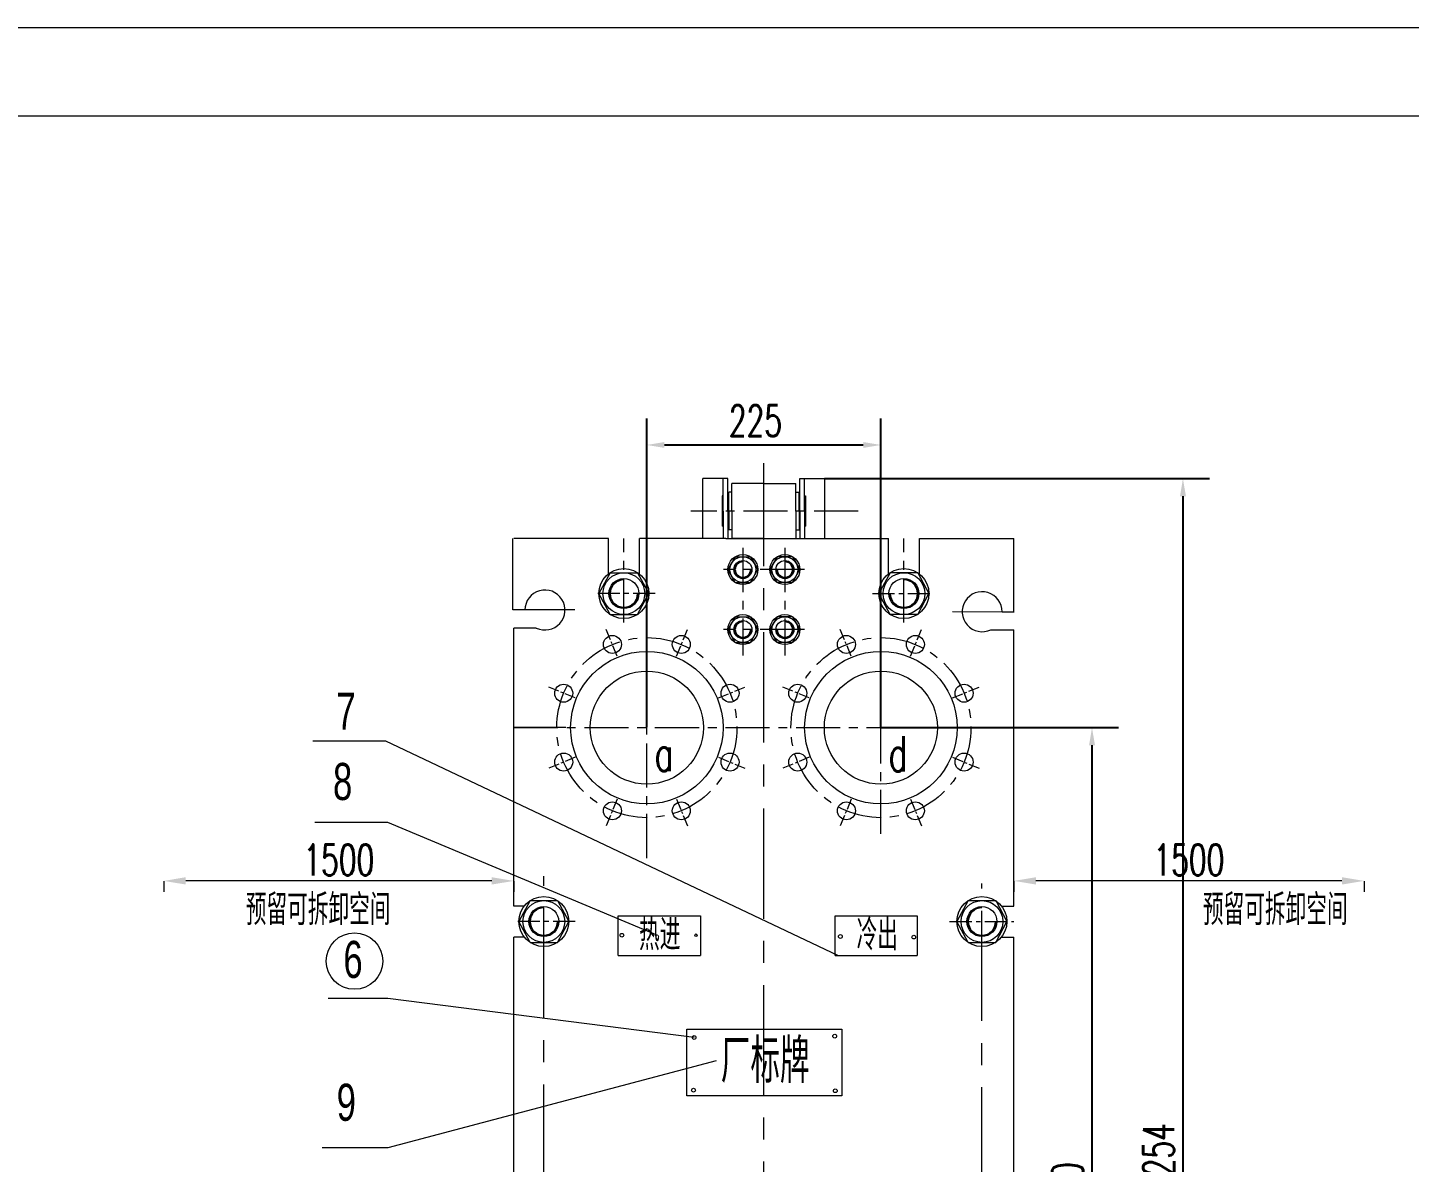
# Model space of a CAD drawing. Header units: millimetres. Extents: x 2882 to 3476, y 1065 to 1485.
# Drawn here: x 3105 to 3261.6, y 1356 to 1484.6 of the extents above; entities that cross this region are included whole.
import ezdxf

# ---------------------------------------------------------------- set-up
doc = ezdxf.new("R2010")
doc.units = ezdxf.units.MM
doc.linetypes.add('CENTERX2', pattern=[4, 2.5, -0.5, 0.5, -0.5])
doc.layers.get('DEFPOINTS').update_dxf_attribs({"lineweight": 18})
for name, color, linetype, lineweight, true_color in [('1', 1, 'Continuous', 18, 0xff0000), ('2', 2, 'Continuous', 18, 0xffff00), ('3', 3, 'CENTERX2', 18, 0x00ff00), ('3尺寸线', 2, 'Continuous', 18, 0xffff00)]:
    doc.layers.add(name, color=color, linetype=linetype, lineweight=lineweight, true_color=true_color)
doc.styles.add('HZ', font='txt.shx', dxfattribs={"width": 0.67, "bigfont": 'hztxt.shx'})
doc.styles.get("Standard").update_dxf_attribs({"font": 'arial.ttf'})
doc.dimstyles.new('ISO-25', dxfattribs={"dimtxt": 2.5, "dimasz": 2.5, "dimexe": 1.25, "dimexo": 0.625, "dimtad": 1, "dimtxsty": 'Standard', "dimcen": 2.5, "dimadec": 0, "dimazin": 0, "dimtfac": 1, "dimtmove": 0, "dimatfit": 3, "dimfxl": 0, "dimarcsym": 0})
doc.dimstyles.new('STANDARD$0', dxfattribs={"dimtxt": 3.5, "dimasz": 2.5, "dimexe": 1.25, "dimexo": 0.625, "dimtad": 1, "dimdec": 4, "dimdsep": 46, "dimtxsty": 'HZ', "dimcen": 2.5, "dimdle": 5, "dimadec": 0, "dimazin": 0, "dimtfac": 1, "dimtmove": 0, "dimatfit": 3, "dimfxl": 0, "dimtolj": 1, "dimlwd": -1, "dimlwe": -1, "dimarcsym": 0})

# ---------------------------------------------------------------- blocks, each defined once
blk = doc.blocks.new('*D54')
at = {"layer": '2', "color": 0, "lineweight": -2, "ltscale": 0.5, "transparency": 16777216}
for p, q in [((3175.19, 1405.35), (3175.19, 1440.33)), ((3201.73, 1405.35), (3201.73, 1440.33)), ((3177.19, 1437.33), (3199.73, 1437.33))]:
    blk.add_line(p, q, dxfattribs=at)
at = {"layer": '2', "color": 0, "ltscale": 0.5, "transparency": 16777216}
for points in [[(3177.19, 1437.66), (3177.19, 1437), (3175.19, 1437.33)], [(3199.73, 1437.66), (3199.73, 1437), (3201.73, 1437.33)]]:
    blk.add_solid(points, dxfattribs=at)
at = {"layer": 'DEFPOINTS', "color": 0, "ltscale": 0.5, "transparency": 16777216}
for p in [(3201.73, 1437.33), (3175.19, 1405.29), (3201.73, 1405.29)]:
    blk.add_point(p, dxfattribs=at)
at = {"layer": '2', "color": 0, "ltscale": 0.5, "transparency": 16777216, "insert": (3187.5, 1440.08), "char_height": 3.5, "attachment_point": 5, "style": 'HZ'}
blk.add_mtext('\\A1;225', dxfattribs=at)
blk = doc.blocks.new('*D42')
at = {"layer": '2', "color": 0, "lineweight": -2, "ltscale": 0.5, "transparency": 16777216}
for p, q in [((3195.33, 1433.52), (3238.97, 1433.52)), ((3235.97, 1431.52), (3235.97, 1284.47)), ((3216.87, 1282.47), (3238.97, 1282.47))]:
    blk.add_line(p, q, dxfattribs=at)
at = {"layer": '2', "color": 0, "ltscale": 0.5, "transparency": 16777216}
for points in [[(3235.64, 1431.52), (3236.31, 1431.52), (3235.97, 1433.52)], [(3235.64, 1284.47), (3236.31, 1284.47), (3235.97, 1282.47)]]:
    blk.add_solid(points, dxfattribs=at)
at = {"layer": 'DEFPOINTS', "color": 0, "ltscale": 0.5, "transparency": 16777216}
for p in [(3195.26, 1433.52), (3216.81, 1282.47), (3235.97, 1282.47)]:
    blk.add_point(p, dxfattribs=at)
at = {"layer": '2', "color": 0, "ltscale": 0.5, "transparency": 16777216, "insert": (3233.22, 1356.43), "char_height": 3.5, "attachment_point": 5, "rotation": 90, "style": 'HZ'}
blk.add_mtext('\\A1;1254', dxfattribs=at)
blk = doc.blocks.new('*D43')
at = {"layer": '2', "color": 0, "lineweight": -2, "ltscale": 0.5, "transparency": 16777216}
for p, q in [((3201.79, 1405.29), (3228.66, 1405.29)), ((3225.66, 1403.29), (3225.66, 1307.27)), ((3201.79, 1305.27), (3228.66, 1305.27))]:
    blk.add_line(p, q, dxfattribs=at)
at = {"layer": '2', "color": 0, "ltscale": 0.5, "transparency": 16777216}
for points in [[(3225.33, 1403.29), (3226, 1403.29), (3225.66, 1405.29)], [(3225.33, 1307.27), (3226, 1307.27), (3225.66, 1305.27)]]:
    blk.add_solid(points, dxfattribs=at)
at = {"layer": 'DEFPOINTS', "color": 0, "ltscale": 0.5, "transparency": 16777216}
for p in [(3201.73, 1405.29), (3201.73, 1305.27), (3225.66, 1305.27)]:
    blk.add_point(p, dxfattribs=at)
at = {"layer": '2', "color": 0, "ltscale": 0.5, "transparency": 16777216, "insert": (3222.91, 1353.01), "char_height": 3.5, "attachment_point": 5, "rotation": 90, "style": 'HZ'}
blk.add_mtext('\\A1;840', dxfattribs=at)
blk = doc.blocks.new('*D38')
at = {"layer": '2', "color": 0, "transparency": 16777216}
for p, q in [((3120.42, 1387.89), (3120.42, 1386.66)), ((3157.61, 1387.91), (3122.92, 1387.91)), ((3160.11, 1387.89), (3160.11, 1386.66))]:
    blk.add_line(p, q, dxfattribs=at)
for points in [[(3122.92, 1388.33), (3122.92, 1387.5), (3120.42, 1387.91)], [(3157.61, 1388.33), (3157.61, 1387.5), (3160.11, 1387.91)]]:
    blk.add_solid(points, dxfattribs=at)
at = {"layer": 'DEFPOINTS', "color": 0, "transparency": 16777216}
for p in [(3120.42, 1388.51), (3160.11, 1388.51), (3120.42, 1387.91)]:
    blk.add_point(p, dxfattribs=at)
at = {"layer": '2', "color": 0, "transparency": 16777216, "insert": (3140.27, 1390.29), "char_height": 3.5, "attachment_point": 5, "style": 'HZ'}
blk.add_mtext('\\A1;1500', dxfattribs=at)
blk = doc.blocks.new('*D39')
at = {"layer": '2', "color": 0, "transparency": 16777216}
for p, q in [((3216.81, 1387.89), (3216.81, 1386.66)), ((3254, 1387.91), (3219.31, 1387.91)), ((3256.5, 1387.89), (3256.5, 1386.66))]:
    blk.add_line(p, q, dxfattribs=at)
for points in [[(3219.31, 1388.33), (3219.31, 1387.5), (3216.81, 1387.91)], [(3254, 1388.33), (3254, 1387.5), (3256.5, 1387.91)]]:
    blk.add_solid(points, dxfattribs=at)
at = {"layer": 'DEFPOINTS', "color": 0, "transparency": 16777216}
for p in [(3216.81, 1388.51), (3256.5, 1388.51), (3216.81, 1387.91)]:
    blk.add_point(p, dxfattribs=at)
at = {"layer": '2', "color": 0, "transparency": 16777216, "insert": (3236.65, 1390.29), "char_height": 3.5, "attachment_point": 5, "style": 'HZ'}
blk.add_mtext('\\A1;1500', dxfattribs=at)

msp = doc.modelspace()

# ---------------------------------------------------------------- linework, layer by layer
at = {"color": 2, "linetype": 'Continuous', "ltscale": 200}
for centre, start, end in [((3186.07869, 1423.20256), 90, 0), ((3190.84149, 1423.20256), 180, 90), ((3186.07869, 1416.39856), 90, 0), ((3190.84149, 1416.39856), 180, 90)]:
    msp.add_arc(centre, 0.9072, start, end, dxfattribs=at)
at = {"color": 2, "linetype": 'Continuous', "ltscale": 0.25}
for centre, start, end in [((3172.58409, 1420.48096), 90, 0), ((3204.33609, 1420.48096), 180, 90), ((3163.51209, 1383.30634), 90, 0), ((3213.18129, 1383.30634), 90, 0)]:
    msp.add_arc(centre, 1.5876, start, end, dxfattribs=at)
at = {"layer": '1'}
msp.add_line((2891.85043, 1474.6398), (3450.85043, 1474.6398), dxfattribs=at)
at = {"layer": '1', "ltscale": 50}
for p, q in [((3184.37769, 1433.52196), (3181.53051, 1433.52196)), ((3192.54249, 1433.52196), (3195.38967, 1433.52196)), ((3170.82639, 1426.71796), (3160.11009, 1426.71796)), ((3184.15089, 1426.71796), (3174.34179, 1426.71796)), ((3182.10969, 1426.71796), (3176.66649, 1426.71796)), ((3184.15089, 1426.71796), (3202.57839, 1426.71796)), ((3184.20759, 1426.71796), (3192.71259, 1426.71796)), ((3194.81049, 1426.71796), (3200.25369, 1426.71796)), ((3206.09379, 1426.71796), (3216.81009, 1426.71796)), ((3161.37521, 1418.62246), (3160.15642, 1418.62246)), ((3215.47986, 1418.40776), (3216.69861, 1418.39808)), ((3162.65635, 1416.58042), (3160.11009, 1416.58042)), ((3214.18255, 1416.37595), (3216.81009, 1416.35509))]:
    msp.add_line(p, q, dxfattribs=at)
at = {"layer": '1', "ltscale": 200}
for p, q in [((3181.53051, 1426.71796), (3181.53051, 1433.52196)), ((3183.85185, 1429.83646), (3183.85185, 1433.52196)), ((3184.37769, 1429.83646), (3184.37769, 1433.52196)), ((3192.54249, 1429.83646), (3192.54249, 1433.52196)), ((3193.06833, 1429.83646), (3193.06833, 1433.52196)), ((3195.38967, 1426.71796), (3195.38967, 1433.52196)), ((3184.83129, 1431.96124), (3184.47555, 1431.96124)), ((3184.47555, 1429.83646), (3184.47555, 1431.96124)), ((3184.83129, 1429.83646), (3184.83129, 1432.95496)), ((3188.46009, 1432.95496), (3184.83129, 1432.95496)), ((3188.46009, 1432.95496), (3192.08889, 1432.95496)), ((3192.08889, 1429.83646), (3192.08889, 1432.95496)), ((3192.08889, 1431.96124), (3192.44463, 1431.96124)), ((3192.44463, 1429.83646), (3192.44463, 1431.96124)), ((3183.85185, 1431.56056), (3183.73073, 1431.56056)), ((3183.73073, 1431.56056), (3183.73073, 1428.11236)), ((3184.47555, 1431.56056), (3184.37769, 1431.56056)), ((3192.44463, 1431.56056), (3192.54249, 1431.56056)), ((3193.06833, 1431.56056), (3193.18945, 1431.56056)), ((3193.18945, 1431.56056), (3193.18945, 1428.11236)), ((3183.85185, 1429.83646), (3183.85185, 1426.71796)), ((3184.37769, 1429.83646), (3184.37769, 1426.71796)), ((3184.47555, 1429.83646), (3184.47555, 1427.71168)), ((3184.83129, 1429.83646), (3184.83129, 1426.71796)), ((3192.08889, 1429.83646), (3192.08889, 1426.71796)), ((3192.44463, 1429.83646), (3192.44463, 1427.71168)), ((3192.54249, 1429.83646), (3192.54249, 1426.71796)), ((3193.06833, 1429.83646), (3193.06833, 1426.71796)), ((3183.85185, 1428.11236), (3183.73073, 1428.11236)), ((3184.47555, 1428.11236), (3184.37769, 1428.11236)), ((3184.83129, 1427.71168), (3184.47555, 1427.71168)), ((3192.08889, 1427.71168), (3192.44463, 1427.71168)), ((3192.44463, 1428.11236), (3192.54249, 1428.11236)), ((3193.06833, 1428.11236), (3193.18945, 1428.11236)), ((3170.82639, 1422.7053), (3170.82639, 1426.71796)), ((3174.34179, 1422.7053), (3174.34179, 1426.71796)), ((3188.46009, 1426.71796), (3184.83129, 1426.71796)), ((3188.46009, 1426.71796), (3192.08889, 1426.71796)), ((3188.46009, 1426.71796), (3192.08889, 1426.71796)), ((3202.57839, 1422.7053), (3202.57839, 1426.71796)), ((3206.09379, 1422.7053), (3206.09379, 1426.71796)), ((3216.81009, 1422.63556), (3216.81009, 1426.71796)), ((3216.81009, 1418.3972), (3216.81009, 1423.15935)), ((3160.11009, 1405.28536), (3160.11009, 1416.58042)), ((3160.11009, 1415.94496), (3160.11009, 1416.58042)), ((3160.11009, 1415.94496), (3160.11009, 1416.58042)), ((3160.11009, 1415.94496), (3160.11009, 1416.58042)), ((3216.81009, 1407.04306), (3216.81009, 1416.35509)), ((3160.11009, 1407.04306), (3160.11009, 1413.67696)), ((3216.81009, 1385.06404), (3216.81009, 1407.12395)), ((3160.11009, 1385.06404), (3160.11009, 1405.28536)), ((3160.11009, 1385.06404), (3160.11009, 1403.52766)), ((3161.28774, 1385.06404), (3160.11009, 1385.06404)), ((3215.40563, 1385.06404), (3216.81009, 1385.06404)), ((3160.11009, 1379.84764), (3160.11009, 1381.54864)), ((3161.28774, 1381.54864), (3160.11009, 1381.54864)), ((3160.11009, 1379.84764), (3160.11009, 1381.54864)), ((3160.11009, 1376.87866), (3160.11009, 1381.54864)), ((3160.11009, 1376.87866), (3160.11009, 1381.54864)), ((3215.40563, 1381.54864), (3216.81009, 1381.54864)), ((3216.81009, 1379.84764), (3216.81009, 1381.54864)), ((3216.81009, 1379.84764), (3216.81009, 1381.54864)), ((3216.81009, 1379.84764), (3216.81009, 1381.54864)), ((3216.81009, 1376.87866), (3216.81009, 1381.54864)), ((3160.11009, 1351.39138), (3160.11009, 1378.85342)), ((3216.81009, 1351.39138), (3216.81009, 1378.08786)), ((3160.11009, 1356.94378), (3160.11009, 1373.36326)), ((3216.81009, 1356.94378), (3216.81009, 1373.36326)), ((3160.11009, 1356.94378), (3160.11009, 1368.14686))]:
    msp.add_line(p, q, dxfattribs=at)
at = {"layer": '1', "ltscale": 0.25}
for p, q in [((3160.01441, 1418.62246), (3160.01441, 1426.71796)), ((3185.21247, 1424.66648), (3184.37769, 1423.20256)), ((3185.21247, 1424.66648), (3186.9449, 1424.66648)), ((3186.9449, 1424.66648), (3187.77969, 1423.20256)), ((3189.97527, 1424.66648), (3189.14049, 1423.20256)), ((3191.7077, 1424.66648), (3189.97527, 1424.66648)), ((3191.7077, 1424.66648), (3192.54249, 1423.20256)), ((3171.02299, 1422.84743), (3169.74909, 1420.48096)), ((3171.02299, 1422.84743), (3174.14518, 1422.84743)), ((3174.14518, 1422.84743), (3175.41909, 1420.48096)), ((3185.21247, 1421.73863), (3184.37769, 1423.20256)), ((3186.9449, 1421.73863), (3187.77969, 1423.20256)), ((3189.97527, 1421.73863), (3189.14049, 1423.20256)), ((3191.7077, 1421.73863), (3192.54249, 1423.20256)), ((3202.77499, 1422.84743), (3201.50109, 1420.48096)), ((3205.89718, 1422.84743), (3202.77499, 1422.84743)), ((3205.89718, 1422.84743), (3207.17109, 1420.48096)), ((3185.21247, 1421.73863), (3186.9449, 1421.73863)), ((3191.7077, 1421.73863), (3189.97527, 1421.73863)), ((3171.02299, 1418.11448), (3169.74909, 1420.48096)), ((3174.14518, 1418.11448), (3175.41909, 1420.48096)), ((3202.77499, 1418.11448), (3201.50109, 1420.48096)), ((3205.89718, 1418.11448), (3207.17109, 1420.48096)), ((3171.02299, 1418.11448), (3174.14518, 1418.11448)), ((3185.21247, 1417.86248), (3184.37769, 1416.39856)), ((3185.21247, 1417.86248), (3186.9449, 1417.86248)), ((3186.9449, 1417.86248), (3187.77969, 1416.39856)), ((3189.97527, 1417.86248), (3189.14049, 1416.39856)), ((3191.7077, 1417.86248), (3189.97527, 1417.86248)), ((3191.7077, 1417.86248), (3192.54249, 1416.39856)), ((3205.89718, 1418.11448), (3202.77499, 1418.11448)), ((3215.47986, 1418.40776), (3216.81009, 1418.3972)), ((3185.21247, 1414.93463), (3184.37769, 1416.39856)), ((3186.9449, 1414.93463), (3187.77969, 1416.39856)), ((3189.97527, 1414.93463), (3189.14049, 1416.39856)), ((3191.7077, 1414.93463), (3192.54249, 1416.39856)), ((3185.21247, 1414.93463), (3186.9449, 1414.93463)), ((3191.7077, 1414.93463), (3189.97527, 1414.93463)), ((3161.95099, 1385.67281), (3160.67709, 1383.30634)), ((3161.95099, 1385.67281), (3165.07318, 1385.67281)), ((3165.07318, 1385.67281), (3166.34709, 1383.30634)), ((3211.62019, 1385.67281), (3210.34629, 1383.30634)), ((3211.62019, 1385.67281), (3214.74238, 1385.67281)), ((3214.74238, 1385.67281), (3216.01629, 1383.30634)), ((3161.95099, 1380.93986), (3160.67709, 1383.30634)), ((3165.07318, 1380.93986), (3166.34709, 1383.30634)), ((3171.95434, 1379.46694), (3171.95434, 1383.93364)), ((3171.95434, 1383.93364), (3181.26868, 1383.93364)), ((3181.26868, 1383.93364), (3181.26868, 1379.46694)), ((3196.54114, 1379.46694), (3196.54114, 1383.93364)), ((3196.54114, 1383.93364), (3205.85548, 1383.93364)), ((3205.85548, 1383.93364), (3205.85548, 1379.46694)), ((3211.62019, 1380.93986), (3210.34629, 1383.30634)), ((3214.74238, 1380.93986), (3216.01629, 1383.30634)), ((3161.95099, 1380.93986), (3165.07318, 1380.93986)), ((3211.62019, 1380.93986), (3214.74238, 1380.93986)), ((3171.95434, 1379.46694), (3181.26868, 1379.46694)), ((3196.54114, 1379.46694), (3205.85548, 1379.46694)), ((3179.71342, 1363.53844), (3179.71342, 1371.09298)), ((3179.71342, 1371.09298), (3197.28874, 1371.09298)), ((3197.28874, 1371.09298), (3197.28874, 1363.53844)), ((3197.28874, 1363.53844), (3179.71342, 1363.53844))]:
    msp.add_line(p, q, dxfattribs=at)
at = {"layer": '1', "lineweight": 0}
msp.add_line((3201.72789, 1418.91129), (3201.72789, 1417.27983), dxfattribs=at)
at = {"layer": '1', "ltscale": 0.25}
for centre, radius in [((3186.07869, 1423.20256), 1.701), ((3186.07869, 1423.20256), 1.46392), ((3190.84149, 1423.20256), 1.701), ((3190.84149, 1423.20256), 1.46392), ((3172.58409, 1420.48096), 2.835), ((3172.58409, 1420.48096), 2.36647), ((3204.33609, 1420.48096), 2.835), ((3204.33609, 1420.48096), 2.36647), ((3172.58409, 1420.48096), 1.701), ((3204.33609, 1420.48096), 1.701), ((3186.07869, 1416.39856), 1.701), ((3186.07869, 1416.39856), 1.46392), ((3190.84149, 1416.39856), 1.701), ((3190.84149, 1416.39856), 1.46392), ((3171.28662, 1414.71447), 1.0206), ((3179.09795, 1414.71447), 1.0206), ((3197.82222, 1414.71447), 1.0206), ((3205.63355, 1414.71447), 1.0206), ((3175.19229, 1405.28536), 8.6436), ((3201.72789, 1405.28536), 8.6436), ((3165.76317, 1409.19102), 1.0206), ((3184.6214, 1409.19102), 1.0206), ((3192.29877, 1409.19102), 1.0206), ((3211.157, 1409.19102), 1.0206), ((3165.76317, 1401.37969), 1.0206), ((3184.6214, 1401.37969), 1.0206), ((3192.29877, 1401.37969), 1.0206), ((3211.157, 1401.37969), 1.0206), ((3171.28662, 1395.85624), 1.0206), ((3179.09795, 1395.85624), 1.0206), ((3197.82222, 1395.85624), 1.0206), ((3205.63355, 1395.85624), 1.0206), ((3163.51209, 1383.30634), 2.835), ((3163.51209, 1383.30634), 2.36647), ((3163.51209, 1383.30634), 1.701), ((3213.18129, 1383.30634), 2.835), ((3213.18129, 1383.30634), 2.36647), ((3213.18129, 1383.30634), 1.701), ((3172.36342, 1381.75216), 0.21336), ((3180.7609, 1381.75216), 0.14238), ((3197.12956, 1381.6102), 0.21336), ((3205.45606, 1381.53922), 0.21294), ((3180.54754, 1370.16268), 0.21336), ((3196.48906, 1370.30506), 0.21336), ((3180.47656, 1364.19028), 0.21336), ((3196.56004, 1364.1193), 0.21336)]:
    msp.add_circle(centre, radius, dxfattribs=at)
at = {"layer": '1', "ltscale": 200}
for centre in [(3186.07869, 1423.20256), (3190.84149, 1423.20256), (3186.07869, 1416.39856), (3190.84149, 1416.39856)]:
    msp.add_circle(centre, 1.0206, dxfattribs=at)
at = {"layer": '1', "lineweight": 0}
for centre in [(3175.19229, 1405.28536), (3201.72789, 1405.28536)]:
    msp.add_circle(centre, 6.41036, dxfattribs=at)
at = {"layer": '1', "ltscale": 200}
for centre, start, end in [((3163.64321, 1418.62246), 244.2067936, 180), ((3213.21193, 1418.42576), 359.545274, 295.3384804)]:
    msp.add_arc(centre, 2.268, start, end, dxfattribs=at)
at = {"layer": '2', "ltscale": 0.5}
for p, q in [((3145.5901, 1403.73496), (3137.3182, 1403.73496)), ((3196.82828, 1379.46694), (3145.5901, 1403.73496)), ((3145.8127, 1394.5441), (3137.5408, 1394.5441)), ((3176.41894, 1381.73452), (3145.8127, 1394.5441)), ((3145.8127, 1374.5626), (3139.0444, 1374.5626)), ((3180.54754, 1370.16268), (3145.8127, 1374.5626)), ((3183.0562, 1367.52466), (3145.8127, 1357.64248)), ((3145.8127, 1357.64248), (3138.39508, 1357.64248))]:
    msp.add_line(p, q, dxfattribs=at)
msp.add_circle((3142.04194, 1378.82686), 3.20334, dxfattribs=at)
at = {"layer": '3', "ltscale": 5}
for p, q in [((3188.46009, 1283.60866), (3188.46009, 1435.26251)), ((3163.51209, 1312.34968), (3163.51209, 1388.46544)), ((3213.18129, 1312.03468), (3213.18129, 1387.62754))]:
    msp.add_line(p, q, dxfattribs=at)
at = {"layer": '3', "ltscale": 2}
for p, q in [((3199.14437, 1429.83646), (3180.1836, 1429.83646)), ((3172.58409, 1417.19357), (3172.58409, 1426.71796)), ((3186.07869, 1425.6613), (3186.07869, 1413.44878)), ((3190.84149, 1425.6613), (3190.84149, 1413.44878)), ((3204.33609, 1417.19357), (3204.33609, 1426.71796)), ((3193.05279, 1423.20256), (3183.86739, 1423.20256)), ((3175.19229, 1390.50531), (3175.19229, 1420.48096)), ((3201.72789, 1393.23082), (3201.72789, 1420.48096)), ((3193.05279, 1416.39856), (3183.86739, 1416.39856)), ((3160.11009, 1405.28536), (3216.1624, 1405.28536))]:
    msp.add_line(p, q, dxfattribs=at)
at = {"layer": '3'}
for p, q in [((3176.14592, 1420.48096), (3169.29004, 1420.48096)), ((3200.77425, 1420.48096), (3207.63013, 1420.48096)), ((3167.07392, 1383.30634), (3160.21804, 1383.30634)), ((3209.52105, 1383.30634), (3216.81009, 1383.30634))]:
    msp.add_line(p, q, dxfattribs=at)
at = {"layer": '3', "ltscale": 50}
for p, q in [((3167.00976, 1418.62246), (3160.01441, 1418.62246)), ((3209.84549, 1418.45247), (3216.84061, 1418.39696)), ((3166.01725, 1405.28536), (3160.09972, 1405.28536))]:
    msp.add_line(p, q, dxfattribs=at)
at = {"layer": '3', "ltscale": 0.5}
for p, q in [((3171.82907, 1413.40487), (3170.52718, 1416.54791)), ((3178.5555, 1413.40487), (3179.85739, 1416.54791)), ((3198.36467, 1413.40487), (3197.06278, 1416.54791)), ((3205.0911, 1413.40487), (3206.39299, 1416.54791)), ((3167.07277, 1408.64857), (3163.92973, 1409.95046)), ((3183.3118, 1408.64857), (3186.45484, 1409.95046)), ((3193.60837, 1408.64857), (3190.46533, 1409.95046)), ((3209.8474, 1408.64857), (3212.99044, 1409.95046)), ((3167.07277, 1401.92214), (3163.92973, 1400.62025)), ((3183.3118, 1401.92214), (3186.45484, 1400.62025)), ((3193.60837, 1401.92214), (3190.46533, 1400.62025)), ((3209.8474, 1401.92214), (3212.99044, 1400.62025)), ((3171.82907, 1397.16584), (3170.52718, 1394.0228)), ((3178.5555, 1397.16584), (3179.85739, 1394.0228)), ((3198.36467, 1397.16584), (3197.06278, 1394.0228)), ((3205.0911, 1397.16584), (3206.39299, 1394.0228))]:
    msp.add_line(p, q, dxfattribs=at)
at = {"layer": '3', "ltscale": 2}
for centre in [(3175.19229, 1405.28536), (3201.72789, 1405.28536)]:
    msp.add_circle(centre, 10.206, dxfattribs=at)
at = {"layer": '3尺寸线'}
msp.add_lwpolyline([(3475.85043, 1064.6398), (2881.85043, 1064.6398), (2881.85043, 1484.6398), (3475.85043, 1484.6398)], close=True, dxfattribs=at)

# ---------------------------------------------------------------- texts
at = {"layer": '2', "ltscale": 0.5, "char_height": 4.2, "width": 4.02, "attachment_point": 7}
for s, insert in [('\\T1;{\\W0.67;7}', (3139.99108, 1405.04032)), ('\\T1;{\\W0.67;8}', (3139.60888, 1397.02336)), ('\\T1;{\\W0.67;6}', (3140.78908, 1376.85538)), ('\\T1;{\\W0.67;9}', (3140.02216, 1360.66018))]:
    msp.add_mtext(s, dxfattribs=dict(at, insert=insert))
at = {"layer": '2', "attachment_point": 7, "style": 'HZ'}
for s, insert, char_height, width in [('\\T1;d', (3202.58586, 1400.31883), 4, 6.8914286), ('\\T1;a', (3176.05026, 1400.36258), 4, 6.7957143), ('\\T1;预留可拆卸空间', (3129.71956, 1382.89443), 3.5, 24.6225), ('\\T1;预留可拆卸空间', (3238.23196, 1382.89443), 3.5, 24.6225), ('\\T1;热进', (3174.31221, 1380.03502), 3.5, 7.093625), ('\\T1;冷出', (3198.97604, 1380.03502), 3.5, 7.035)]:
    msp.add_mtext(s, dxfattribs=dict(at, insert=insert, char_height=char_height, width=width))
at = {"layer": '2', "ltscale": 0.25, "insert": (3183.58295, 1364.99395), "char_height": 5, "width": 15.15875, "attachment_point": 7, "style": 'HZ'}
msp.add_mtext('\\T1;厂标牌', dxfattribs=at)

# ---------------------------------------------------------------- dimensions: what is measured, and where the dimension line sits
at = {"layer": '2', "ltscale": 0.5}
dim = msp.add_linear_dim(base=(3201.72789, 1437.33076), p1=(3175.19229, 1405.28536), p2=(3201.72789, 1405.28536), text='225', dimstyle='ISO-25', override={"dimtxt": 3.5, "dimasz": 2, "dimexe": 3, "dimexo": 0.0625, "dimgap": 1, "dimzin": 0, "dimtxsty": 'HZ', "dimsah": 1, "dimdle": 4, "dimtofl": 0, "dimatfit": 0, "dimtolj": 1, "dimtzin": 0}, dxfattribs=at)
dim.commit()
dim.dimension.update_dxf_attribs({"geometry": '*D54', "text_midpoint": (3187.49602, 1437.33076), "dimtype": 160})
for base, p1, p2, text, picture, middle in [((3235.97424, 1282.47316), (3195.26409, 1433.52196), (3216.81009, 1282.47316), '1254', '*D42', (3235.97424, 1356.42616)), ((3225.66478, 1305.26656), (3201.72789, 1405.28536), (3201.72789, 1305.26656), '840', '*D43', (3225.66478, 1353.00778))]:
    dim = msp.add_linear_dim(base=base, p1=p1, p2=p2, angle=90, text=text, dimstyle='ISO-25', override={"dimtxt": 3.5, "dimasz": 2, "dimexe": 3, "dimexo": 0.0625, "dimgap": 1, "dimzin": 0, "dimtxsty": 'HZ', "dimsah": 1, "dimdle": 4, "dimtofl": 0, "dimatfit": 0, "dimtolj": 1, "dimtzin": 0}, dxfattribs=at)
    dim.commit()
    dim.dimension.update_dxf_attribs({"geometry": picture, "text_midpoint": middle, "dimtype": 160})
at = {"layer": '2'}
for base, p1, p2, picture, middle in [((3120.42277, 1387.91245), (3160.11009, 1388.51259), (3120.42277, 1388.51259), '*D38', (3140.26643, 1390.28745)), ((3216.81009, 1387.91245), (3256.4974, 1388.51259), (3216.81009, 1388.51259), '*D39', (3236.65374, 1390.28745))]:
    dim = msp.add_linear_dim(base=base, p1=p1, p2=p2, angle=180, text='1500', dimstyle='STANDARD$0', override={"dimdec": 2, "dimsah": 1, "dimatfit": 0}, dxfattribs=at)
    dim.commit()
    dim.dimension.update_dxf_attribs({"geometry": picture, "text_midpoint": middle})

doc.saveas('drawing.dxf')
